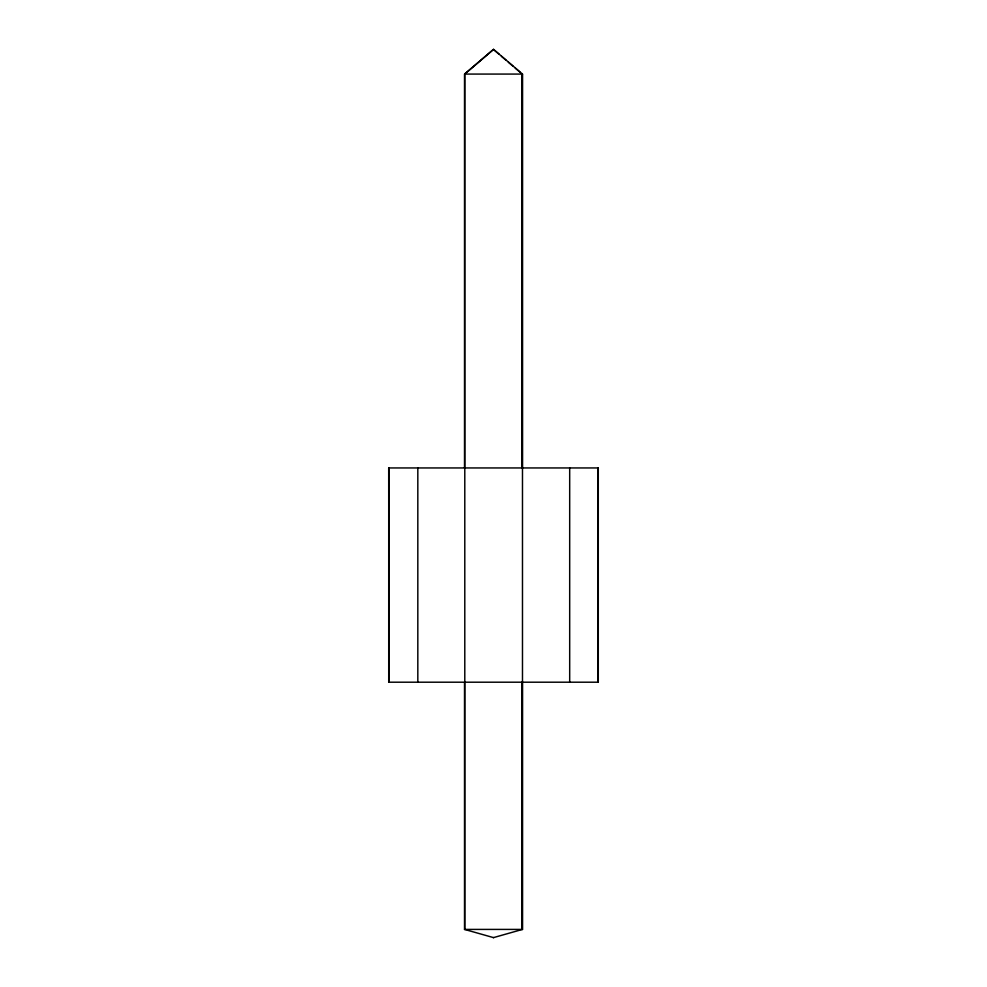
<?xml version="1.0" encoding="UTF-8"?>
<svg xmlns="http://www.w3.org/2000/svg" width="987" height="987" viewBox="0 0 987 987"><rect width="100%" height="100%" fill="white"/><g stroke="black" fill="none" stroke-linecap="round" stroke-linejoin="round"><path stroke-width="1.48" d="M464.791 929.409L464.791 74.074L493.636 49.35M493.364 937.65L522.481 929.409L522.481 74.074L493.5 49.35L464.519 74.074L464.519 467.949M464.791 74.074L522.481 74.074M388.718 467.949L598.282 467.949L598.282 682.202L388.718 682.202L388.718 467.949L388.853 682.202M464.519 682.202L464.519 929.409L522.481 929.409M464.519 929.409L493.636 937.65M494.524 50.337L499.138 54.297M501.445 56.271L506.06 60.232M508.367 62.206L512.981 66.166M515.288 68.14L519.902 72.088M598.011 467.949L598.011 682.202M569.684 467.949L569.684 682.202M522.345 74.074L522.345 467.949M522.345 682.202L522.345 929.409M522.209 74.074L522.209 467.949M522.209 682.202L522.209 929.409M417.822 467.949L417.822 682.202M388.989 467.949L388.989 682.202"/></g></svg>
